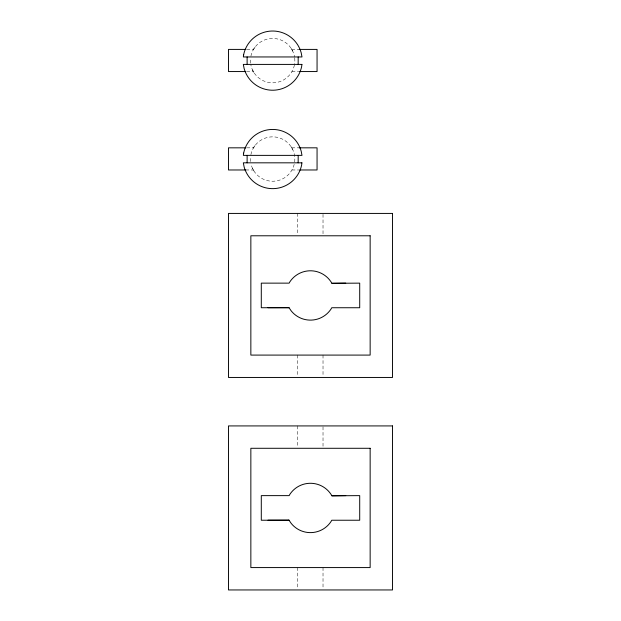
<?xml version="1.0" encoding="UTF-8"?>
<svg xmlns="http://www.w3.org/2000/svg" width="621" height="621" viewBox="0 0 621 621"><rect width="100%" height="100%" fill="white"/><g stroke="black" fill="none" stroke-linecap="round" stroke-linejoin="round"><path stroke-width="0.47" stroke-dasharray="3.1 2.33" d="M253.321 49.688L255.27 46.8M253.321 148.109L255.27 145.221M246.77 49.408L253.508 49.408M291.73 49.408L299.237 49.408M246.692 71.555L253.399 71.555M291.963 71.555L298.724 71.555M246.77 147.829L253.508 147.829M291.73 147.829L299.237 147.829M245.737 169.975L253.399 169.975M291.963 169.975L298.724 169.975M291.156 48.368L292.848 51.419M252.444 69.824L254.129 72.874M291.156 146.789L292.848 149.84M252.444 168.244L254.129 171.287M323.021 214.354L323.021 234.854M323.021 355.088L323.021 376.52M323.021 426.852L323.021 447.353M323.021 567.578L323.021 588.087M297.669 213.422L297.669 234.854M297.669 355.088L297.669 376.52M297.669 425.921L297.669 447.353M297.669 567.578L297.669 588.087M250.892 154.613A22.201 22.201 0 0 1 284.573 140.323A22.201 22.201 0 0 1 285.846 176.892A22.201 22.201 0 0 1 251.249 164.969M250.589 161.553A22.201 22.201 0 0 1 250.465 158.068M294.703 58.11A22.201 22.201 0 0 1 294.556 64.196M294.401 65.05A22.201 22.201 0 0 1 250.853 64.856M250.589 63.132A22.201 22.201 0 0 1 250.612 57.916M250.892 56.193A22.201 22.201 0 0 1 294.587 57.248"/><path stroke-width="0.93" d="M247.119 56.953L247.119 64.405M247.119 155.374L247.119 162.826M298.158 64.405L298.196 56.953M298.158 162.826L298.196 155.374M268 307.705L289.021 307.698L261.294 307.737L261.294 283.137L289.145 283.137L289.86 281.841A24.669 24.669 0 0 1 331.901 283.3L345.75 283.137M268 520.204L289.021 520.196L261.294 520.235L261.294 495.628L289.145 495.628L289.86 494.339A24.669 24.669 0 0 1 331.901 495.799L345.75 495.628M245.807 49.408L228.481 49.408L228.481 71.555L245.737 71.555M299.237 49.408L317.059 49.408L317.059 71.555L299.687 71.555M245.807 147.829L228.481 147.829L228.481 169.975L245.737 169.975M299.237 147.829L317.059 147.829L317.059 169.975L299.687 169.975M288.959 307.612L291.133 310.81A24.669 24.669 0 0 0 331.009 309.072L331.738 307.737L359.706 307.737L359.706 283.137L331.901 283.3M288.959 520.103L291.133 523.309A24.669 24.669 0 0 0 331.009 521.562L331.738 520.235L359.706 520.235L359.706 495.628L331.901 495.799M243.642 54.718L243.362 56.953L301.992 56.953L301.169 52.715A29.598 29.598 0 0 0 243.642 54.718M243.642 153.139L243.362 155.374L301.992 155.374L301.169 151.136A29.598 29.598 0 0 0 243.642 153.139M301.907 64.405L301.651 66.525A29.598 29.598 0 0 1 244.123 68.527L243.323 64.405L301.907 64.405M301.907 162.826L301.651 164.945A29.598 29.598 0 0 1 244.123 166.948L243.323 162.826L301.907 162.826M392.519 213.422L228.481 213.422L228.481 377.452L392.519 377.452L392.519 213.422M370.147 235.786L250.853 235.786L250.853 355.088L370.147 355.088L370.147 235.786M392.519 425.921L228.481 425.921L228.481 589.95L392.519 589.95L392.519 425.921M370.147 448.284L250.853 448.284L250.853 567.578L370.147 567.578L370.147 448.284"/></g></svg>
